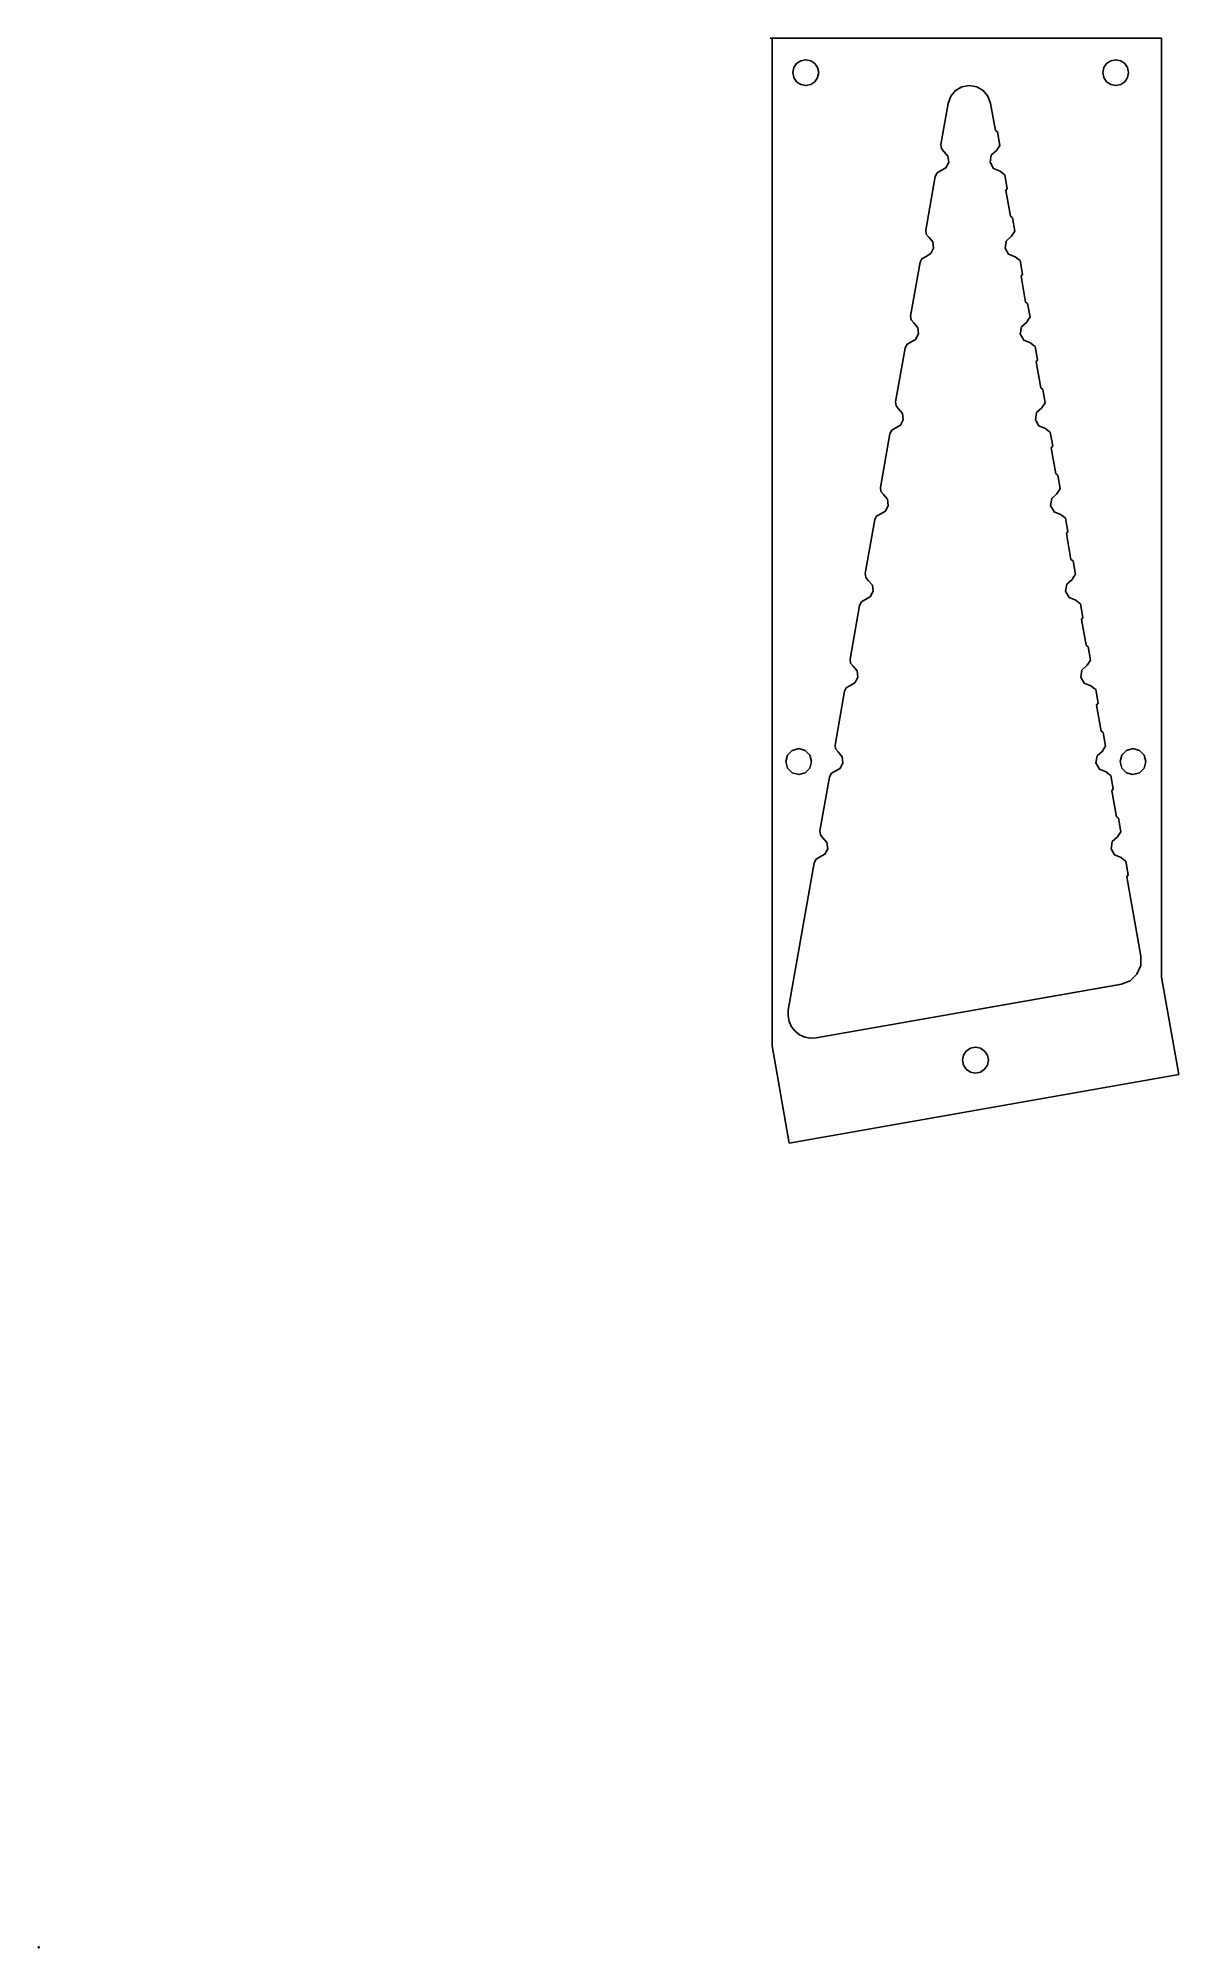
# Model space of a CAD drawing. Extents: x 0 to 132, y 0 to 222.
import ezdxf

# ---------------------------------------------------------------- set-up
doc = ezdxf.new("R2010")
doc.units = 0

msp = doc.modelspace()

# ---------------------------------------------------------------- linework, layer by layer
at = {"layer": 'Finray laser file v3_Sketch10', "color": 7}
for points in [[(130.173376, 221.694125), (84.932328, 221.694125)], [(128.584229, 137.694248), (128.383267, 138.444247), (127.83423, 138.993285), (127.08423, 139.194247), (126.334231, 138.993285), (125.785193, 138.444247), (125.584231, 137.694248), (125.785193, 136.944248), (126.334231, 136.39521), (127.08423, 136.194249), (127.83423, 136.39521), (128.383267, 136.944248), (128.584229, 137.694248), (128.584229, 137.694248)], [(0.066146, 0.000374), (0.033073, 0.057658), (-0.033073, 0.057658), (-0.066146, 0.000374), (-0.033073, -0.05691), (0.033073, -0.05691), (0.066146, 0.000374), (0.066146, 0.000374)]]:
    msp.add_lwpolyline(points, dxfattribs=at)
at = {"layer": 'Finray laser file v3_Sketch12', "color": 7}
msp.add_lwpolyline([(0.066146, 0.000374), (0.033073, 0.057658), (-0.033073, 0.057658), (-0.066146, 0.000374), (-0.033073, -0.05691), (0.033073, -0.05691), (0.066146, 0.000374), (0.066146, 0.000374)], dxfattribs=at)
at = {"layer": 'Finray laser file v3_Sketch13', "color": 7}
msp.add_lwpolyline([(0.066146, 0.000374), (0.033073, 0.057658), (-0.033073, 0.057658), (-0.066146, 0.000374), (-0.033073, -0.05691), (0.033073, -0.05691), (0.066146, 0.000374), (0.066146, 0.000374)], dxfattribs=at)
at = {"layer": 'Finray laser file v3_Sketch14', "color": 7}
msp.add_lwpolyline([(0.066146, 0.000374), (0.033073, 0.057658), (-0.033073, 0.057658), (-0.066146, 0.000374), (-0.033073, -0.05691), (0.033073, -0.05691), (0.066146, 0.000374), (0.066146, 0.000374)], dxfattribs=at)
at = {"layer": 'Finray laser file v3_Sketch15', "color": 7}
for points in [[(90.300453, 105.596956), (125.781562, 111.854344)], [(125.781562, 111.854344), (90.300453, 105.596956)], [(125.781562, 111.854344), (125.781562, 111.854344)], [(85.173628, 104.694728), (85.173628, 104.694728)], [(90.300453, 105.596956), (90.300453, 105.596956)], [(90.300453, 105.596956), (90.300453, 105.596956)]]:
    msp.add_lwpolyline(points, dxfattribs=at)
at = {"layer": 'Finray laser file v3_Sketch16', "color": 7}
for points in [[(130.414675, 221.694125), (85.173628, 221.694125)], [(85.173628, 221.694125), (85.173628, 104.694728)], [(130.414675, 112.671906), (130.414675, 221.694125)], [(90.584276, 217.694148), (90.466085, 218.277665), (90.144552, 218.754102), (89.667881, 219.075288), (89.084279, 219.193055), (88.500676, 219.075288), (88.024006, 218.754102), (87.702472, 218.277665), (87.584281, 217.694148), (87.702472, 217.110632), (88.024006, 216.634195), (88.500676, 216.313008), (89.084279, 216.195241), (89.667881, 216.313008), (90.144552, 216.634195), (90.466085, 217.110632), (90.584276, 217.694148), (90.584276, 217.694148)], [(126.58423, 217.694148), (126.466097, 218.277729), (126.144576, 218.754231), (125.667884, 219.075468), (125.084233, 219.193255), (124.500582, 219.075468), (124.023889, 218.754231), (123.702369, 218.277729), (123.584235, 217.694148), (123.702369, 217.110567), (124.023889, 216.634065), (124.500582, 216.312828), (125.084233, 216.195041), (125.667884, 216.312828), (126.144576, 216.634065), (126.466097, 217.110567), (126.58423, 217.694148), (126.58423, 217.694148)], [(110.546235, 214.128247), (110.243224, 214.955041), (109.691109, 215.60912), (108.951042, 216.039179), (108.084172, 216.193913), (107.217312, 216.03912), (106.477274, 215.609012), (105.925204, 214.954895), (105.622248, 214.12808)], [(104.78108, 209.357942), (105.62219, 214.128109)], [(110.546344, 214.128374), (111.102762, 210.971634)], [(111.102762, 210.971634), (111.338505, 210.806799)], [(111.338505, 210.806799), (111.614995, 209.237822)], [(104.733921, 206.281167), (105.359869, 206.638592), (105.684392, 207.282214), (105.599577, 207.998014), (105.133629, 208.547974)], [(104.781144, 209.358059), (104.835425, 208.899948), (105.133629, 208.547974)], [(111.235382, 208.653548), (110.618915, 208.099955), (110.48408, 207.282449), (110.890117, 206.560209), (111.65863, 206.250558)], [(111.235382, 208.653548), (111.450128, 209.002152)], [(111.614995, 209.237822), (111.45016, 209.002078)], [(104.733921, 206.281167), (104.333315, 206.052415), (104.125621, 205.640498)], [(111.981225, 205.990211), (111.65863, 206.250558)], [(103.024249, 199.395069), (104.125708, 205.640551)], [(111.981178, 205.99033), (112.216656, 205.82523)], [(112.216656, 205.82523), (112.49341, 204.256253)], [(112.49341, 204.256253), (112.328575, 204.020509)], [(112.328575, 204.020509), (112.859593, 201.008761)], [(112.859593, 201.008761), (113.095072, 200.843661)], [(113.095072, 200.843661), (113.371826, 199.274684)], [(102.977116, 196.318067), (103.603063, 196.675492), (103.927584, 197.319113), (103.842771, 198.034911), (103.376825, 198.584871)], [(103.024337, 199.394958), (103.078618, 198.936846), (103.376825, 198.584871)], [(112.992186, 198.690445), (112.375724, 198.136851), (112.240891, 197.319348), (112.646925, 196.59711), (113.415434, 196.287457)], [(112.992186, 198.690445), (113.206932, 199.039049)], [(113.371826, 199.274684), (113.206991, 199.038941)], [(101.267418, 189.431932), (102.368877, 195.677414)], [(102.977116, 196.318067), (102.57651, 196.089315), (102.368816, 195.677398)], [(113.738033, 196.02711), (113.415434, 196.287457)], [(113.738009, 196.027192), (113.973488, 195.862093)], [(113.973488, 195.862093), (114.250241, 194.293115)], [(114.250241, 194.293115), (114.085406, 194.057372)], [(114.085406, 194.057372), (114.616424, 191.045624)], [(114.616424, 191.045624), (114.851903, 190.880524)], [(114.851903, 190.880524), (115.128657, 189.311547)], [(101.220309, 186.354967), (101.846255, 186.712392), (102.170777, 187.356012), (102.085963, 188.071811), (101.620017, 188.621771)], [(101.267532, 189.431855), (101.321813, 188.973745), (101.620017, 188.621771)], [(114.748994, 188.727345), (114.132527, 188.173751), (113.997692, 187.356246), (114.403729, 186.634006), (115.172242, 186.324354)], [(114.748994, 188.727345), (114.96374, 189.075949)], [(115.128657, 189.311547), (114.963822, 189.076068)], [(101.220309, 186.354967), (100.819703, 186.126215), (100.612009, 185.714297)], [(115.494837, 186.06401), (115.172242, 186.324354)], [(99.510852, 179.468794), (100.612046, 185.714276)], [(115.49484, 186.064055), (115.730319, 185.898955)], [(115.730319, 185.898955), (116.007073, 184.329978)], [(116.007073, 184.329978), (115.842237, 184.094499)], [(115.842237, 184.094499), (116.373255, 181.082486)], [(116.373255, 181.082486), (116.608734, 180.917386)], [(116.608734, 180.917386), (116.885488, 179.348409)], [(99.463505, 176.391864), (100.089453, 176.749288), (100.413975, 177.39291), (100.329161, 178.10871), (99.863213, 178.65867)], [(99.510725, 179.468755), (99.565006, 179.010644), (99.863213, 178.65867)], [(116.505798, 178.764244), (115.889332, 178.210651), (115.754497, 177.393145), (116.160533, 176.670905), (116.929046, 176.361254)], [(116.505798, 178.764244), (116.720544, 179.112846)], [(116.885488, 179.348409), (116.720653, 179.11293)], [(97.754021, 169.505657), (98.855215, 175.751139)], [(99.463505, 176.391864), (99.062898, 176.163112), (98.855204, 175.751194)], [(117.251644, 176.100907), (116.929046, 176.361254)], [(117.251671, 176.100917), (117.48715, 175.936082)], [(117.48715, 175.936082), (117.763904, 174.36684)], [(117.763904, 174.36684), (117.599068, 174.131362)], [(117.599068, 174.131362), (118.130087, 171.119349)], [(118.130087, 171.119349), (118.365565, 170.954514)], [(118.365565, 170.954514), (118.642319, 169.385272)], [(97.706697, 166.428763), (98.332643, 166.786188), (98.657165, 167.429809), (98.572351, 168.145608), (98.106405, 168.695567)], [(97.75392, 169.505654), (97.8082, 169.047542), (98.106405, 168.695567)], [(118.262606, 168.801141), (117.646144, 168.247547), (117.51131, 167.430044), (117.917344, 166.707807), (118.685854, 166.398153)], [(118.262606, 168.801141), (118.477352, 169.149745)], [(118.642319, 169.385272), (118.477219, 169.149793)], [(97.706697, 166.428763), (97.306091, 166.200011), (97.098397, 165.788094)], [(119.008449, 166.137806), (118.685854, 166.398153)], [(95.997189, 159.54252), (97.098384, 165.788001)], [(119.008502, 166.13778), (119.243981, 165.972945)], [(119.243981, 165.972945), (119.520735, 164.403703)], [(119.520735, 164.403703), (119.355635, 164.168224)], [(119.355635, 164.168224), (119.886918, 161.156211)], [(119.886918, 161.156211), (120.122396, 160.991376)], [(120.122396, 160.991376), (120.39915, 159.422134)], [(95.949893, 156.465663), (96.575839, 156.823088), (96.90036, 157.466708), (96.815547, 158.182507), (96.349601, 158.732467)], [(95.997115, 159.542551), (96.051396, 159.084441), (96.349601, 158.732467)], [(120.01941, 158.838041), (119.402944, 158.284448), (119.268109, 157.466942), (119.674145, 156.744702), (120.442658, 156.43505)], [(120.01941, 158.838041), (120.234156, 159.186645)], [(120.39915, 159.422134), (120.234051, 159.186655)], [(94.240358, 149.578588), (95.341553, 155.824864)], [(95.949893, 156.465663), (95.549286, 156.23691), (95.341592, 155.824991)], [(120.765256, 156.174706), (120.442658, 156.43505)], [(120.765333, 156.174643), (121.000812, 156.009807)], [(121.000812, 156.009807), (121.277566, 154.440566)], [(121.277566, 154.440566), (121.112466, 154.205087)], [(121.112466, 154.205087), (121.643749, 151.192545)], [(121.643749, 151.192545), (121.879228, 151.028503)], [(121.879228, 151.028503), (122.155981, 149.459526)], [(94.193085, 146.50256), (94.819034, 146.859984), (95.143557, 147.503605), (95.058744, 148.219406), (94.592796, 148.769367)], [(94.240308, 149.579451), (94.29459, 149.12134), (94.592796, 148.769367)], [(121.776218, 148.87494), (121.159751, 148.321347), (121.024916, 147.503841), (121.430953, 146.781602), (122.199466, 146.47195)], [(121.776218, 148.87494), (121.990964, 149.223542)], [(122.155981, 149.459526), (121.990882, 149.224047)], [(94.193085, 146.50256), (93.792481, 146.273807), (93.584788, 145.86189)], [(122.522061, 146.211603), (122.199466, 146.47195)], [(92.483527, 139.617038), (93.584722, 145.861197)], [(122.522164, 146.210447), (122.757643, 146.046405)], [(122.757643, 146.046405), (123.034397, 144.477428)], [(123.034397, 144.477428), (122.869297, 144.241949)], [(122.869297, 144.241949), (123.40058, 141.230995)], [(123.40058, 141.230995), (123.636059, 141.064307)], [(123.636059, 141.064307), (123.912813, 139.49533)], [(89.762725, 137.694248), (89.561763, 138.444247), (89.012725, 138.993285), (88.262726, 139.194247), (87.512726, 138.993285), (86.963689, 138.444247), (86.762727, 137.694248), (86.963689, 136.944248), (87.512726, 136.39521), (88.262726, 136.194249), (89.012725, 136.39521), (89.561763, 136.944248), (89.762725, 137.694248), (89.762725, 137.694248)], [(92.436281, 136.539459), (93.062227, 136.896884), (93.386748, 137.540505), (93.301935, 138.256304), (92.835989, 138.806264)], [(92.483503, 139.616351), (92.537783, 139.158238), (92.835989, 138.806264)], [(123.533022, 138.911837), (122.91656, 138.358244), (122.781727, 137.540741), (123.187761, 136.818503), (123.95627, 136.50885)], [(123.533022, 138.911837), (123.747768, 139.260441)], [(123.912813, 139.49533), (123.747713, 139.259851)], [(90.726696, 129.652843), (91.82789, 135.899647)], [(92.436281, 136.539459), (92.035674, 136.310707), (91.82798, 135.89879)], [(124.278868, 136.248503), (123.95627, 136.50885)], [(124.278995, 136.248897), (124.514474, 136.084855)], [(124.514474, 136.084855), (124.791228, 134.513232)], [(124.791228, 134.513232), (124.626128, 134.277753)], [(124.626128, 134.277753), (125.157146, 131.266799)], [(125.157146, 131.266799), (125.39289, 131.102757)], [(125.39289, 131.102757), (125.669644, 129.53378)], [(90.679476, 126.576356), (91.305424, 126.933781), (91.629946, 127.577403), (91.545132, 128.293203), (91.079184, 128.843163)], [(90.726696, 129.653247), (90.780978, 129.195136), (91.079184, 128.843163)], [(125.289827, 128.948737), (124.673361, 128.395143), (124.538526, 127.577637), (124.944564, 126.855397), (125.713078, 126.545747)], [(125.289827, 128.948737), (125.504573, 129.297341)], [(125.669644, 129.53378), (125.504544, 129.298301)], [(90.679476, 126.576356), (90.27887, 126.347604), (90.071176, 125.935687)], [(126.035673, 126.285402), (125.713078, 126.545747)], [(87.05693, 108.840744), (90.071059, 125.935451)], [(126.035562, 126.284701), (126.271305, 126.12066)], [(126.271305, 126.12066), (126.547795, 124.551682)], [(126.547795, 124.551682), (126.382959, 124.316204)], [(126.382959, 124.316204), (128.00988, 115.090194)], [(125.738544, 111.846301), (126.756765, 112.24227), (127.545948, 112.997754), (127.985946, 113.997738), (128.009774, 115.089983)], [(125.738435, 111.846407), (90.300453, 105.596956)], [(132.411483, 101.345107), (130.414675, 112.671906)], [(87.056874, 108.841159), (87.020602, 108.167121), (87.143925, 107.512963), (87.418112, 106.906372), (87.834435, 106.375036), (88.365771, 105.958714), (88.972363, 105.684527), (89.626521, 105.561205), (90.300559, 105.597478)], [(85.173628, 104.694728), (87.170436, 93.36793)], [(110.292559, 103.019495), (110.174367, 103.603011), (109.852834, 104.079448), (109.376163, 104.400635), (108.792561, 104.518402), (108.208958, 104.400635), (107.732288, 104.079448), (107.410754, 103.603011), (107.292563, 103.019495), (107.410754, 102.435978), (107.732288, 101.959541), (108.208958, 101.638354), (108.792561, 101.520588), (109.376163, 101.638354), (109.852834, 101.959541), (110.174367, 102.435978), (110.292559, 103.019495), (110.292559, 103.019495)], [(87.170436, 93.36793), (132.411483, 101.345107)], [(0.066146, 0.000374), (0.033073, 0.057658), (-0.033073, 0.057658), (-0.066146, 0.000374), (-0.033073, -0.05691), (0.033073, -0.05691), (0.066146, 0.000374), (0.066146, 0.000374)]]:
    msp.add_lwpolyline(points, dxfattribs=at)
at = {"layer": 'Finray laser file v3_Sketch7', "color": 7}
msp.add_lwpolyline([(0.066146, 0.000374), (0.033073, 0.057658), (-0.033073, 0.057658), (-0.066146, 0.000374), (-0.033073, -0.05691), (0.033073, -0.05691), (0.066146, 0.000374), (0.066146, 0.000374)], dxfattribs=at)
at = {"layer": 'Finray laser file v3_Sketch9', "color": 7}
msp.add_lwpolyline([(0.066146, 0.000374), (0.033073, 0.057658), (-0.033073, 0.057658), (-0.066146, 0.000374), (-0.033073, -0.05691), (0.033073, -0.05691), (0.066146, 0.000374), (0.066146, 0.000374)], dxfattribs=at)

doc.saveas('drawing.dxf')
